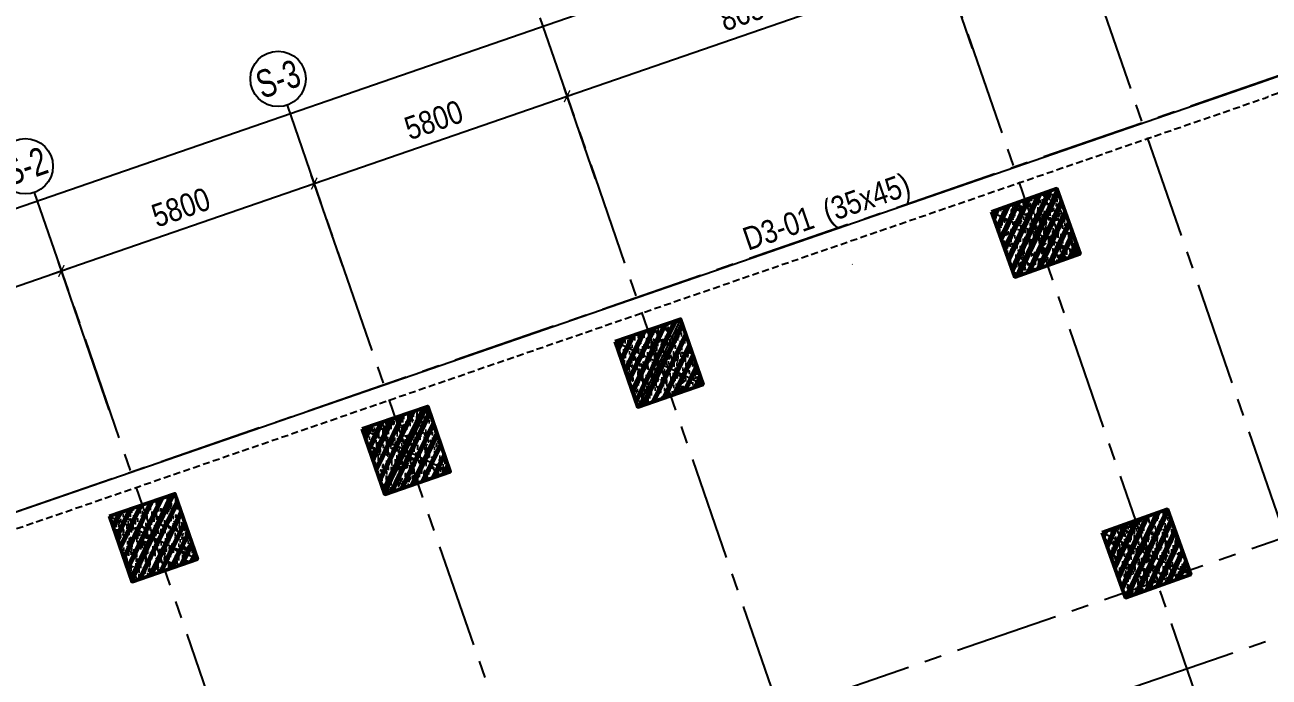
# Model space of a CAD drawing. Header units: millimetres. Extents: x -340714 to 2967022, y -655653 to 62.
# Drawn here: x 1304368 to 1331347, y -302903 to -288770 of the extents above; entities that cross this region are included whole.
import ezdxf
from ezdxf.enums import TextEntityAlignment as Align

# ---------------------------------------------------------------- set-up
doc = ezdxf.new("R2010")
doc.units = ezdxf.units.MM
doc.header["$LTSCALE"] = 100
doc.header["$PDMODE"] = 32
doc.header["$PDSIZE"] = 2.5
doc.linetypes.add('CENTER2', pattern=[1.125, 0.75, -0.125, 0.125, -0.125])
doc.linetypes.add('DASHED', pattern=[4.5, 3, -1.5])
for name, color, linetype in [('A-GLAZ', 135, 'Continuous'), ('ccu11-Khuat', 9, 'DASHED'), ('ccu11-Thay', 7, 'Continuous'), ('ccu12-Hatch', 250, 'Continuous'), ('ccu12-Text', 31, 'Continuous'), ('ccu12-Truc', 13, 'CENTER2'), ('KC2-DIM', 251, 'Continuous'), ('KT-Dim', 8, 'Continuous'), ('Xref_ST_MBDV Cot vach 30.7.2022|Xref_ST_MBDV Cot vach 30.7.2022|Xref_ST_MBDV Cot vach 30.7.2022|Xref_ST_MBDV Cot vach 30.7.2022|A-GRID-SYM', 50, 'Continuous')]:
    doc.layers.add(name, color=color, linetype=linetype)
doc.layers.add('ccu12-Tencaukien', color=9, linetype='Continuous', lineweight=15)
doc.layers.add('KT-Net cot vach', color=6, linetype='Continuous', lineweight=50)
doc.styles.add('Arial Narrow', font='ARIALN.TTF')
doc.styles.add('HBA-Text', font='GOTHIC.TTF')
doc.dimstyles.new('ccu12-200', dxfattribs={"dimscale": 200, "dimtxt": 2.5, "dimasz": 1, "dimexe": 1, "dimexo": 2, "dimgap": 1, "dimtad": 1, "dimdec": 0, "dimrnd": 5, "dimdsep": 46, "dimtxsty": 'Arial Narrow', "dimblk": 'ARCHTICK', "dimcen": -1, "dimdle": 1, "dimclrd": 256, "dimclre": 256, "dimclrt": 3, "dimadec": 0, "dimazin": 2, "dimtfac": 0.1, "dimtdec": 0, "dimtmove": 0, "dimatfit": 1, "dimldrblk": 'ARCHTICK', "dimfxl": 1, "dimtvp": 0.8333333333333334, "dimtolj": 1, "dimtzin": 12, "dimarcsym": 0})
pattern_1 = [(49.99999999999999, (550, -550), (286.9040730403014, -25.10085399303804), [30, -330]), (355, (550, -550), (-55.50053344520001, 300.8768534800047), [24, -264]), (100.4514, (573.908672, -552.091736), (231.4037526856086, 275.7758168243814), [25.496076, -280.4568448]), (46.18420000000001, (550, -470), (426.8964194502578, -66.20760573160723), [45, -495]), (96.6356, (585.574698, -475.5173228), (373.8650822194813, 389.6471483601767), [38.2441152, -420.6852]), (351.1842, (550, -470), (373.8647780534509, 389.6474403701299), [36, -396]), (21, (590, -490), (238.7628208473847, -161.0475562661355), [30, -330]), (326.0000000000001, (590, -490), (97.32613276863269, 290.0600180187412), [24, -264]), (71.4514, (609.8968932, -503.4206424), (336.089051432596, 129.012198683981), [25.496076, -280.4568448]), (37.50000000000001, (550, -550), (4.863942126916267, 133.1575415325246), [0, -260.8, 0, -268, 0, -265]), (7.499999999999999, (550, -550), (105.2278149768594, 157.7646847529441), [0, -152.8, 0, -254.8, 0, -101]), (327.5, (460.8, -550), (213.5289744689636, -9.021948693751902), [0, -100, 0, -312, 0, -414]), (317.5, (420.8, -550), (233.2744677369545, 40.04199293292709), [0, -130, 0, -207.2, 0, -294]), (45, (550, -550), (-120.2081528017131, 120.2081528017131), []), (45, (550, -501), (-120.2081528017131, 120.2081528017131), [])]

# ---------------------------------------------------------------- blocks, each defined once
blk = doc.blocks.new('_ARCHTICK')
at = {"color": 0, "linetype": 'ByBlock', "const_width": 0.15}
blk.add_lwpolyline([(-0.5, -0.5), (0.5, 0.5)], dxfattribs=at)
blk = doc.blocks.new('*D1019')
at = {"layer": 'Defpoints', "color": 0, "transparency": 16777216}
for p in [(363163.4852022186, -37115.10992757117), (306934.025148161, -51743.49375239976), (308410.2467223767, -56019.18170276831, 4.862310228169464e-05)]:
    blk.add_point(p, dxfattribs=at)
at = {"layer": 'KT-Dim', "lineweight": -2, "transparency": 16777216}
for p, q in [((361876.3130504047, -32774.15088184165), (306744.9757257595, -51808.76484776071)), ((363032.9430114967, -36737.011082768), (361621.9925326421, -32650.37255480103)), ((308279.7045316547, -55641.08285796514), (306868.7540528001, -51554.44432999816))]:
    blk.add_line(p, q, dxfattribs=at)
at = {"layer": 'KT-Dim', "lineweight": -2, "transparency": 16777216, "xscale": 200, "yscale": 200, "zscale": 200}
for p, rotation in [((361687.2636280031, -32839.42197720261), 19.0477163778953), ((306934.0251481611, -51743.49375239975), 199.0477163778953)]:
    blk.add_blockref('_ARCHTICK', p, dxfattribs=dict(at, rotation=rotation))
at = {"layer": 'KT-Dim', "color": 3, "transparency": 16777216, "insert": (334162.0591472954, -41861.09962134295), "char_height": 500, "attachment_point": 5, "rotation": 19.047716377895316, "style": 'Arial Narrow'}
blk.add_mtext('\\A1;57925', dxfattribs=at)
blk = doc.blocks.new('*D1020')
at = {"layer": 'Defpoints', "color": 0, "transparency": 16777216}
for p in [(314072.7511054397, -50971.46038248898), (315242.5389979252, -54359.71304566249), (308625.786151832, -56644.13458594675)]:
    blk.add_point(p, dxfattribs=at)
at = {"layer": 'KT-Dim', "lineweight": -2, "transparency": 16777216}
for p, q in [((307266.9481779592, -53321.15110943523), (314261.8011867585, -50906.19119562951)), ((315112.0006242059, -53981.61288302481), (314007.48191858, -50782.41030117021)), ((308495.2477781127, -56266.03442330906), (307390.7290724185, -53066.8318412567))]:
    blk.add_line(p, q, dxfattribs=at)
at = {"layer": 'KT-Dim', "lineweight": -2, "transparency": 16777216, "xscale": 200, "yscale": 200, "zscale": 200}
for p, rotation in [((314072.7511054396, -50971.46038248912), 19.04713796363416), ((307455.9982592781, -53255.88192257562), 199.0471379636342)]:
    blk.add_blockref('_ARCHTICK', p, dxfattribs=dict(at, rotation=rotation))
at = {"layer": 'KT-Dim', "color": 3, "transparency": 16777216, "insert": (310615.7937861466, -51683.31140909341), "char_height": 500, "attachment_point": 5, "rotation": 19.047137963634164, "style": 'Arial Narrow'}
blk.add_mtext('\\A1;7000', dxfattribs=at)
blk = doc.blocks.new('*D1021')
at = {"layer": 'Defpoints', "color": 0, "transparency": 16777216}
for p in [(319555.2034636396, -49078.65396357757), (320302.8164631628, -51244.09075167369), (315242.5389979252, -54359.71304566249)]:
    blk.add_point(p, dxfattribs=at)
at = {"layer": 'KT-Dim', "lineweight": -2, "transparency": 16777216}
for p, q in [((313883.701024121, -51036.72956934941), (319744.2535449584, -49013.38477671809)), ((320172.2780894435, -50865.99058903602), (319489.9342767799, -48889.60388225879)), ((315112.0006242059, -53981.61288302481), (314007.4819185802, -50782.41030117088))]:
    blk.add_line(p, q, dxfattribs=at)
at = {"layer": 'KT-Dim', "lineweight": -2, "transparency": 16777216, "xscale": 200, "yscale": 200, "zscale": 200}
for p, rotation in [((319555.2034636395, -49078.6539635777), 19.04713796363416), ((314072.7511054398, -50971.46038248979), 199.0471379636342)]:
    blk.add_blockref('_ARCHTICK', p, dxfattribs=dict(at, rotation=rotation))
at = {"layer": 'KT-Dim', "color": 3, "transparency": 16777216, "insert": (316665.3963883274, -49594.6974295948), "char_height": 500, "attachment_point": 5, "rotation": 19.047137963634164, "style": 'Arial Narrow'}
blk.add_mtext('\\A1;5800', dxfattribs=at)
blk = doc.blocks.new('*D1022')
at = {"layer": 'Defpoints', "color": 0, "transparency": 16777216}
for p in [(325037.6558218878, -47185.84754464898), (325785.2688217285, -49351.28433366484), (320302.8164631628, -51244.09075167369)]:
    blk.add_point(p, dxfattribs=at)
at = {"layer": 'KT-Dim', "lineweight": -2, "transparency": 16777216}
for p, q in [((319366.1533823207, -49143.92315043752), (325226.7059032066, -47120.57835778948)), ((325654.7304480092, -48973.18417102715), (324972.3866350281, -46996.79746333018)), ((320172.2780894435, -50865.99058903602), (319489.93427678, -48889.60388225899))]:
    blk.add_line(p, q, dxfattribs=at)
at = {"layer": 'KT-Dim', "lineweight": -2, "transparency": 16777216, "xscale": 200, "yscale": 200, "zscale": 200}
for p, rotation in [((325037.6558218877, -47185.84754464909), 19.04713796363416), ((319555.2034636396, -49078.6539635779), 199.0471379636342)]:
    blk.add_blockref('_ARCHTICK', p, dxfattribs=dict(at, rotation=rotation))
at = {"layer": 'KT-Dim', "color": 3, "transparency": 16777216, "insert": (322147.8487465513, -47701.89101067458), "char_height": 500, "attachment_point": 5, "rotation": 19.047137963634164, "style": 'Arial Narrow'}
blk.add_mtext('\\A1;5800', dxfattribs=at)
blk = doc.blocks.new('*D1023')
at = {"layer": 'Defpoints', "color": 0, "transparency": 16777216}
for p in [(333214.0718389306, -44362.95521297028), (333961.6848392451, -46528.39200335836), (325785.2688217285, -49351.28433366484)]:
    blk.add_point(p, dxfattribs=at)
at = {"layer": 'KT-Dim', "lineweight": -2, "transparency": 16777216}
for p, q in [((333831.1464655257, -46150.29184072067), (333148.8026520709, -44173.90513165151)), ((324848.6057405687, -47251.1167315085), (333403.1219202494, -44297.68602611081)), ((325654.7304480092, -48973.18417102715), (324972.3866350281, -46996.79746332997))]:
    blk.add_line(p, q, dxfattribs=at)
at = {"layer": 'KT-Dim', "lineweight": -2, "transparency": 16777216, "xscale": 200, "yscale": 200, "zscale": 200}
for p, rotation in [((333214.0718389305, -44362.95521297042), 19.04713796363416), ((325037.6558218877, -47185.84754464889), 199.0471379636342)]:
    blk.add_blockref('_ARCHTICK', p, dxfattribs=dict(at, rotation=rotation))
at = {"layer": 'KT-Dim', "color": 3, "transparency": 16777216, "insert": (328977.2829341968, -45344.0416353707), "char_height": 500, "attachment_point": 5, "rotation": 19.047137963634164, "style": 'Arial Narrow'}
blk.add_mtext('\\A1;8650', dxfattribs=at)
blk = doc.blocks.new('*D1024')
at = {"layer": 'Defpoints', "color": 0, "transparency": 16777216}
for p in [(336002.5605383844, -43400.23470679072), (336750.1735388606, -45565.67149764697), (333961.6848392451, -46528.39200335836)]:
    blk.add_point(p, dxfattribs=at)
at = {"layer": 'KT-Dim', "lineweight": -2, "transparency": 16777216}
for p, q in [((333025.0217576115, -44428.22439982984), (336191.6106197032, -43334.96551993125)), ((336619.6351651413, -45187.57133500928), (335937.2913515248, -43211.18462547196)), ((333831.1464655257, -46150.29184072067), (333148.8026520708, -44173.90513165131))]:
    blk.add_line(p, q, dxfattribs=at)
at = {"layer": 'KT-Dim', "lineweight": -2, "transparency": 16777216, "xscale": 200, "yscale": 200, "zscale": 200}
for p, rotation in [((336002.5605383844, -43400.23470679087), 19.04713796363416), ((333214.0718389304, -44362.95521297022), 199.0471379636342)]:
    blk.add_blockref('_ARCHTICK', p, dxfattribs=dict(at, rotation=rotation))
at = {"layer": 'KT-Dim', "color": 3, "transparency": 16777216, "insert": (334459.7352924451, -43451.23521644158), "char_height": 500, "attachment_point": 5, "rotation": 19.047137963634164, "style": 'Arial Narrow'}
blk.add_mtext('\\A1;2950', dxfattribs=at)
blk = doc.blocks.new('GRID-SYM-flat-103')
at = {"layer": 'Xref_ST_MBDV Cot vach 30.7.2022|Xref_ST_MBDV Cot vach 30.7.2022|Xref_ST_MBDV Cot vach 30.7.2022|Xref_ST_MBDV Cot vach 30.7.2022|A-GRID-SYM'}
blk.add_circle((7.814746150539778e-20, 1.307624847908942e-17, 4.374695749536969e-07), 900.0000000000003, dxfattribs=at)
at = {"layer": 'Xref_ST_MBDV Cot vach 30.7.2022|Xref_ST_MBDV Cot vach 30.7.2022|Xref_ST_MBDV Cot vach 30.7.2022|Xref_ST_MBDV Cot vach 30.7.2022|A-GRID-SYM', "style": 'HBA-Text'}
blk.add_attdef('GRID', text='', height=900.0000000000003, rotation=19.04713795291325, dxfattribs=at).set_placement((7.814746150539778e-20, 1.307624847908942e-17, 4.374695749536969e-07), align=Align.MIDDLE_CENTER)
blk = doc.blocks.new('*U161')
h = blk.add_hatch()
h.set_pattern_fill('VATLIEU04', color=250, scale=40, style=0, pattern_type=2)
h.set_pattern_definition(pattern_1)
h.paths.add_polyline_path([(-475, 475), (1025, 475), (1025, -1025), (-475, -1025)])
at = {"color": 6, "ltscale": 0.25}
blk.add_lwpolyline([(-475, 475), (1025, 475), (1025, -1025), (-475, -1025)], close=True, dxfattribs=at)
at = {"layer": 'Defpoints', "linetype": 'ByBlock', "ltscale": 30}
for p, q in [((1025, 475), (-475, -1025)), ((-475, 475), (1025, -1025))]:
    blk.add_line(p, q, dxfattribs=at)
blk = doc.blocks.new('*U157')
h = blk.add_hatch()
h.set_pattern_fill('VATLIEU04', color=250, scale=40, style=0, pattern_type=2)
h.set_pattern_definition(pattern_1)
h.paths.add_polyline_path([(-475, 475), (1025, 475), (1025, -1025), (-475, -1025)])
at = {"color": 6, "ltscale": 0.25}
blk.add_lwpolyline([(-475, 475), (1025, 475), (1025, -1025), (-475, -1025)], close=True, dxfattribs=at)
at = {"layer": 'Defpoints', "linetype": 'ByBlock', "ltscale": 30}
for p, q in [((1025, 475), (-475, -1025)), ((-475, 475), (1025, -1025))]:
    blk.add_line(p, q, dxfattribs=at)
blk = doc.blocks.new('*U158')
h = blk.add_hatch()
h.set_pattern_fill('VATLIEU04', color=250, scale=40, style=0, pattern_type=2)
h.set_pattern_definition(pattern_1)
h.paths.add_polyline_path([(-475, 475), (1025, 475), (1025, -1025), (-475, -1025)])
at = {"color": 6, "ltscale": 0.25}
blk.add_lwpolyline([(-475, 475), (1025, 475), (1025, -1025), (-475, -1025)], close=True, dxfattribs=at)
at = {"layer": 'Defpoints', "linetype": 'ByBlock', "ltscale": 30}
for p, q in [((1025, 475), (-475, -1025)), ((-475, 475), (1025, -1025))]:
    blk.add_line(p, q, dxfattribs=at)
blk = doc.blocks.new('*U159')
h = blk.add_hatch()
h.set_pattern_fill('VATLIEU04', color=250, scale=40, style=0, pattern_type=2)
h.set_pattern_definition(pattern_1)
h.paths.add_polyline_path([(-475, 475), (1025, 475), (1025, -1025), (-475, -1025)])
at = {"color": 6, "ltscale": 0.25}
blk.add_lwpolyline([(-475, 475), (1025, 475), (1025, -1025), (-475, -1025)], close=True, dxfattribs=at)
at = {"layer": 'Defpoints', "linetype": 'ByBlock', "ltscale": 30}
for p, q in [((1025, 475), (-475, -1025)), ((-475, 475), (1025, -1025))]:
    blk.add_line(p, q, dxfattribs=at)
blk = doc.blocks.new('*U151')
h = blk.add_hatch()
h.set_pattern_fill('VATLIEU04', color=250, scale=40, style=0, pattern_type=2)
h.set_pattern_definition(pattern_1)
h.paths.add_polyline_path([(-475, 475), (1025, 475), (1025, -1025), (-475, -1025)])
at = {"color": 6, "ltscale": 0.25}
blk.add_lwpolyline([(-475, 475), (1025, 475), (1025, -1025), (-475, -1025)], close=True, dxfattribs=at)
at = {"layer": 'Defpoints', "linetype": 'ByBlock', "ltscale": 30}
for p, q in [((1025, 475), (-475, -1025)), ((-475, 475), (1025, -1025))]:
    blk.add_line(p, q, dxfattribs=at)
blk = doc.blocks.new('MBDVCOTVACH-T2-T6-PN')
at = {"layer": 'ccu12-Hatch', "ltscale": 0.5}
h = blk.add_hatch(dxfattribs=at)
h.set_pattern_fill('BETONG', color=256, scale=50, pattern_type=2)
h.set_pattern_definition([(0, (-1923553.406636358, 300749.4537652719), (0, 259.8076212), [6.25, -143.75]), (0, (-1923553.406636358, 300760.2790828219), (0, 259.8076212), [6.25, -143.75]), (120, (-1923553.406636358, 300749.4537652719), (-225.0000000560045, -129.9038105999999), [6.249999999999998, -143.7499999999999]), (120, (-1923544.031636358, 300754.866424072), (-225.0000000560045, -129.9038105999999), [6.249999999999998, -143.7499999999999]), (0, (-1923478.406636358, 300879.3575758719), (0, 259.8076212), [6.25, -143.75]), (0, (-1923478.406636358, 300890.1828934219), (0, 259.8076212), [6.25, -143.75]), (120, (-1923478.406636358, 300879.3575758719), (-225.0000000560045, -129.9038105999999), [6.249999999999998, -143.7499999999999]), (120, (-1923469.031636358, 300884.7702346719), (-225.0000000560045, -129.9038105999999), [6.249999999999998, -143.7499999999999]), (59.99999999999999, (-1923547.156636358, 300749.4537652719), (-225.0000000560045, 129.9038106), [6.25, -143.75]), (59.99999999999999, (-1923556.531636358, 300754.866424072), (-225.0000000560045, 129.9038106), [6.25, -143.75]), (59.99999999999999, (-1923472.156636358, 300619.5499546719), (-225.0000000560045, 129.9038106), [6.25, -143.75]), (59.99999999999999, (-1923481.531636358, 300624.962613472), (-225.0000000560045, 129.9038106), [6.25, -143.75]), (45, (-1923553.406636358, 300749.4537652719), (-53.03300858899107, 53.03300858899107), []), (49.99999999999999, (-1923553.406636358, 300749.4537652719), (358.6300913003767, -31.37606749129755), [37.5, -412.5]), (355, (-1923553.406636358, 300749.4537652719), (-69.3756668065, 376.0960668500059), [30, -330]), (100.4514, (-1923523.520796358, 300746.8390952719), (289.2546908570108, 344.7197710304768), [31.870095, -350.571056]), (46.18420000000001, (-1923553.406636358, 300849.4537652719), (533.6205243128222, -82.75950716450905), [56.25, -618.75]), (96.6356, (-1923508.938263858, 300842.557111772), (467.3313527743517, 487.0589354502209), [47.805144, -525.8565]), (351.1842, (-1923553.406636358, 300849.4537652719), (467.3309725668136, 487.0593004626623), [45, -495]), (21, (-1923503.406636358, 300824.4537652719), (298.4535260592309, -201.3094453326694), [37.5, -412.5]), (326.0000000000001, (-1923503.406636358, 300824.4537652719), (121.6576659607909, 362.5750225234265), [30, -330]), (71.4514, (-1923478.535519858, 300807.6779622719), (420.111314290745, 161.2652483549762), [31.870095, -350.571056]), (37.50000000000001, (-1923553.406636358, 300749.4537652719), (6.079927658645334, 166.4469269156558), [0, -326, 0, -335, 0, -331.25]), (7.499999999999999, (-1923553.406636358, 300749.4537652719), (131.5347687210743, 197.2058559411801), [0, -191, 0, -318.5, 0, -126.25]), (327.5, (-1923664.906636358, 300749.4537652719), (266.9112180862045, -11.27743586718988), [0, -125, 0, -390, 0, -517.5]), (317.5, (-1923714.906636358, 300749.4537652719), (291.5930846711931, 50.05249116615887), [0, -162.5, 0, -259, 0, -367.5])])
edge = h.paths.add_edge_path()
edge.add_arc((4097.65261828457, -8624.055242631817), 750, 0, 360)
edge = h.paths.add_edge_path()
edge.add_arc((1410.005177336978, -253.7429474530509), 750, 0, 360)
edge = h.paths.add_edge_path()
edge.add_arc((101636.8044801299, -32126.61616641039), 750, 0, 360)
edge = h.paths.add_edge_path()
edge.add_arc((54389.03565472178, -32051.75711834745), 750, 0, 360)
at = {"layer": 'KT-Net cot vach'}
for name, p, rotation in [('*U151', (25888.18390325899, 7638.490352074732, -5.460168145715594e-05), 19.6849732125525), ('*U159', (17721.48730440694, 4822.357944610761), 19.04713795399666), ('*U158', (12239.0349454463, 2929.551524406183, -5.460167979304265e-05), 19.04713795399666), ('*U161', (6756.582588377176, 1036.745105400332), 19.04713795399666), ('*U157', (28286.79614176205, 690.9878537511686), 19.6849732125525)]:
    blk.add_blockref(name, p, dxfattribs=dict(at, rotation=rotation))
blk = doc.blocks.new('*U712')
at = {"layer": 'ccu12-Tencaukien', "color": 8, "ltscale": 10000}
blk.add_line((360.6565736538532, -155.3215232637356), (354.4065714950475, -155.3215232637356), dxfattribs=at)
at = {"layer": 'ccu12-Text', "color": 2, "style": 'Arial Narrow', "width": 0.8}
blk.add_attdef('SH', text='', height=300, dxfattribs=at).set_placement((275.6048113084853, 5.864471777974813), align=Align.BOTTOM_RIGHT)
at = {"layer": 'ccu12-Text', "color": 31, "style": 'Arial Narrow', "width": 0.8}
for tag, p in [('(', (507.5315725744504, -75.41116959831947)), ('KT', (632.605666770517, -75.41116959831947)), (')', (962.8971199221714, -75.41116959831947))]:
    blk.add_attdef(tag, text='', height=250, dxfattribs=at).set_placement(p, align=Align.BOTTOM_LEFT)
blk = doc.blocks.new('MBKC-T3-PN')
at = {"layer": 'ccu11-Khuat', "ltscale": 0.5, "elevation": -0.0003901197252574179}
blk.add_lwpolyline([(31224.41949791997, 10401.15608117677, -0.1203839840985264), (42572.85465626395, 11719.39024886949), (58379.85115727969, 7611.132730447047, -0.2258253160871416), (60186.44089432061, 5977.409135053749), (65551.80771612958, -9531.095751609828, 0.2919429440186994), (69736.50495830015, -12426.6161779894), (99368.00793614518, -12426.6161779894, -0.2609853684017961), (101894.5837610736, -14307.26193159987), (105248.9736585456, -29866.61846812873, -0.450430548376512), (100589.6931814908, -35326.6158653514), (55455.61416863091, -35326.6158653514, -0.3270381078692864), (50922.90468503162, -31997.94642836676), (46413.0024276413, -18965.37748569861, 0.4276044270060953), (30445.87231722521, -12504.80555859185), (12824.43251889106, -18584.35473983688, -0.1315578741241553), (10225.70651983377, -18473.84767023224), (9061.065310114762, -18020.38528109412, -0.1846755877232493), (7455.469289202709, -16623.04162249499), (2976.957835427951, -9107.263866643538, -0.02202630655650502), (-406.9169527727645, -3413.25466246967, -0.3992423458823245), (1800.966408062493, 257.1217708188342)], format="xyb", close=True, dxfattribs=at)
at = {"layer": 'ccu11-Thay', "elevation": -0.0003901197252574179}
blk.add_lwpolyline([(31106.50862324028, 10730.72166345781, -0.1205795836710196), (42638.87427653908, 12063.859528495), (58473.93031160696, 7948.309303218033, -0.2272385897093211), (60513.964432284, 6101.209794561379), (65878.81921774126, -9405.815059417277, 0.2908633368540378), (69743.13952882006, -12076.6161779894), (99390.07919017388, -12076.6161779894, -0.2655275921417467), (102229.2245215473, -14198.71881677723), (105593.7353260962, -29805.02123810095, -0.4513714951595503), (100592.7770390881, -35676.6158653514), (55455.39553553029, -35676.6158653514, -0.3267809868965265), (50590.57907296135, -32107.86789232772), (46084.8424524439, -19087.33667168533, 0.427810969143063), (30575.2745344413, -12830.40558466513), (12920.16765186726, -18921.57020124164, -0.1330764012900887), (10109.49357222929, -18804.19336872117), (8937.306803341722, -18347.79305564612, -0.183720991931343), (7150.621857264778, -16795.18900673359), (2680.126648878446, -9292.86400619999, -0.02215701127767281), (-737.5723420327995, -3537.213185448665, -0.4024491153328594), (1696.95094252727, 591.477936539799), (31106.50862324028, 10730.72166345781)], format="xyb", dxfattribs=at)
blk = doc.blocks.new('Grid-ST-flat-3')
at = {"layer": 'ccu12-Truc', "ltscale": 30}
for p, q in [((369404.6687134803, -36752.1382002916), (304555.4537775333, -59141.20830987486)), ((335415.1609209013, -41698.85077767865), (354504.4526594841, -96990.36475386203)), ((332626.6722212732, -42661.57128335354), (351715.9639600302, -97953.08526004129)), ((324450.2562037199, -45484.46361355273), (343539.5479429879, -100775.9775917197)), ((318967.803845129, -47377.27003148972), (338057.0955847398, -102668.7840106485)), ((313485.3514865386, -49270.0764494267), (332574.6432264913, -104561.5904295773)), ((348389.8671523776, -54057.7060485669), (307655.7401533651, -68121.08717252291)), ((349042.5590209738, -55948.20686175592), (308308.4320219613, -70011.58798571193))]:
    blk.add_line(p, q, dxfattribs=at)
at = {"layer": 'KT-Dim'}
ref = blk.add_blockref('GRID-SYM-flat-103', (318771.9905590695, -46810.12176409933, -2.916463833074756e-07), dxfattribs=dict(at, xscale=0.6666666666666666, yscale=0.6666666666666666, zscale=0.6666666666666666))
ref.add_attrib('GRID', 'S-3', dxfattribs={"layer": 'Xref_ST_MBDV Cot vach 30.7.2022|Xref_ST_MBDV Cot vach 30.7.2022|Xref_ST_MBDV Cot vach 30.7.2022|Xref_ST_MBDV Cot vach 30.7.2022|A-GRID-SYM', "height": 600, "rotation": 19, "style": 'HBA-Text', "width": 0.75}).set_placement((318771.9905590695, -46810.12176409933, -2.916463833074756e-07), align=Align.MIDDLE_CENTER)
ref = blk.add_blockref('GRID-SYM-flat-103', (313289.5382005037, -48702.9281821082, -2.916463833074756e-07), dxfattribs=dict(at, xscale=0.6666666666666666, yscale=0.6666666666666666, zscale=0.6666666666666666))
ref.add_attrib('GRID', 'S-2', dxfattribs={"layer": 'Xref_ST_MBDV Cot vach 30.7.2022|Xref_ST_MBDV Cot vach 30.7.2022|Xref_ST_MBDV Cot vach 30.7.2022|Xref_ST_MBDV Cot vach 30.7.2022|A-GRID-SYM', "height": 600, "rotation": 19.04713795308838, "style": 'HBA-Text', "width": 0.75}).set_placement((313289.5382005037, -48702.9281821082, -2.916463833074756e-07), align=Align.MIDDLE_CENTER)
dim = blk.add_aligned_dim(p1=(363163.4852022187, -37115.1099275712), p2=(308410.2467223767, -56019.18170276831, 4.862310228169464e-05), distance=-4523.354682656072, dimstyle='ccu12-200', dxfattribs=at)
dim.commit()
dim.dimension.update_dxf_attribs({"geometry": '*D1019', "text_midpoint": (334162.0591472954, -41861.09962134295)})
for base, p1, p2, picture, middle in [((336002.5605383844, -43400.23470679072), (333961.684839245, -46528.39200335833), (336750.1735388605, -45565.67149764694), '*D1024', (334459.7352924451, -43451.23521644154)), ((333214.0718389306, -44362.95521297028), (325785.2688217285, -49351.2843336648), (333961.684839245, -46528.39200335833), '*D1023', (328977.2829341968, -45344.04163537062)), ((325037.6558218878, -47185.84754464898), (320302.8164631627, -51244.09075167367), (325785.2688217285, -49351.2843336648), '*D1022', (322147.8487465514, -47701.8910106745)), ((319555.2034636396, -49078.65396357757), (315242.5389979252, -54359.71304566249), (320302.8164631627, -51244.09075167367), '*D1021', (316665.3963883274, -49594.69742959473)), ((314072.7511054397, -50971.46038248898), (308625.7861518319, -56644.13458594673), (315242.5389979252, -54359.71304566249), '*D1020', (310615.7937861466, -51683.31140909337))]:
    dim = blk.add_linear_dim(base=base, p1=p1, p2=p2, angle=19.04713796417834, dimstyle='ccu12-200', dxfattribs=at)
    dim.commit()
    dim.dimension.update_dxf_attribs({"geometry": picture, "text_midpoint": middle})

msp = doc.modelspace()

# ---------------------------------------------------------------- linework, layer by layer
at = {"layer": 'A-GLAZ'}
msp.add_lwpolyline([(1331155.712801311, -290018.7321018141, -0.1205795836710196), (1342688.078454609, -288685.5942367769), (1358523.134489677, -292801.1444620539, -0.2272385897093211), (1360563.168610354, -294648.2439707106), (1365928.023395812, -310155.2688246892, 0.2908633368540378), (1369792.34370689, -312826.0699432613), (1399439.283368244, -312826.0699432613, -0.2655275921417467), (1402278.428699618, -314948.1725820492), (1405642.939504167, -330554.4750033729, -0.4513714951595503), (1400641.981217158, -336426.0696306233), (1355504.599713601, -336426.0696306233, -0.3267809868965265), (1350639.783251032, -332857.3216575996), (1346134.046630514, -319836.7904369573, 0.427810969143063), (1330624.478712512, -313579.8593499371), (1312969.371829938, -319671.0239665136, -0.1330764012900887), (1310158.6977503, -319553.6471339931), (1308986.510981412, -319097.2468209181, -0.183720991931343), (1307199.826035335, -317544.6427720055), (1302729.330826949, -310042.3177714719, -0.02215701127767281), (1299311.631836038, -304286.6669507206, -0.4024491153328594), (1301746.155120598, -300157.9758287321), (1331155.712801311, -290018.7321018141)], format="xyb", dxfattribs=at)

# ---------------------------------------------------------------- block references
msp.add_blockref('Grid-ST-flat-3', (991086.621342859, -243129.7985158589))
at = {"layer": 'ccu12-Tencaukien', "extrusion": (4.376655619254604e-07, -9.80437330037572e-07, 0.9999999999994236)}
ref = msp.add_blockref('*U712', (1321800.8376948, -293466.0498234895, -0.2414505035057075), dxfattribs=dict(at, xscale=1.815893337873054, yscale=1.815893337873054, zscale=1.815893337873054, rotation=339.469833737933))
ref.add_attrib('KT', '(35x45)', dxfattribs={"color": 31, "extrusion": (4.376655619254604e-07, -9.80437330037572e-07, 0.9999999999994236), "height": 499.9999999999999, "rotation": 19.02100700350106, "style": 'Arial Narrow'}).set_placement((1321827.017454736, -293209.0898645298, 0.8660182221246245), align=Align.BOTTOM_LEFT)
ref.add_attrib('SH', 'D3-01', dxfattribs={"color": 2, "extrusion": (4.376655619254604e-07, -9.80437330037572e-07, 0.9999999999994236), "height": 499.9999999999999, "rotation": 19.02100700350106, "style": 'Arial Narrow'}).set_placement((1321571.980709016, -293300.4890246507, 0.866229304295439), align=Align.BOTTOM_RIGHT)
at = {"layer": 'KC2-DIM', "ltscale": 0.5}
msp.add_blockref('MBKC-T3-PN', (1300049.20417807, -300749.4537652719), dxfattribs=at)
at = {"layer": 'KC2-DIM'}
msp.add_blockref('MBDVCOTVACH-T2-T6-PN', (1300049.20417807, -300749.4537652719), dxfattribs=at)

doc.saveas('drawing.dxf')
